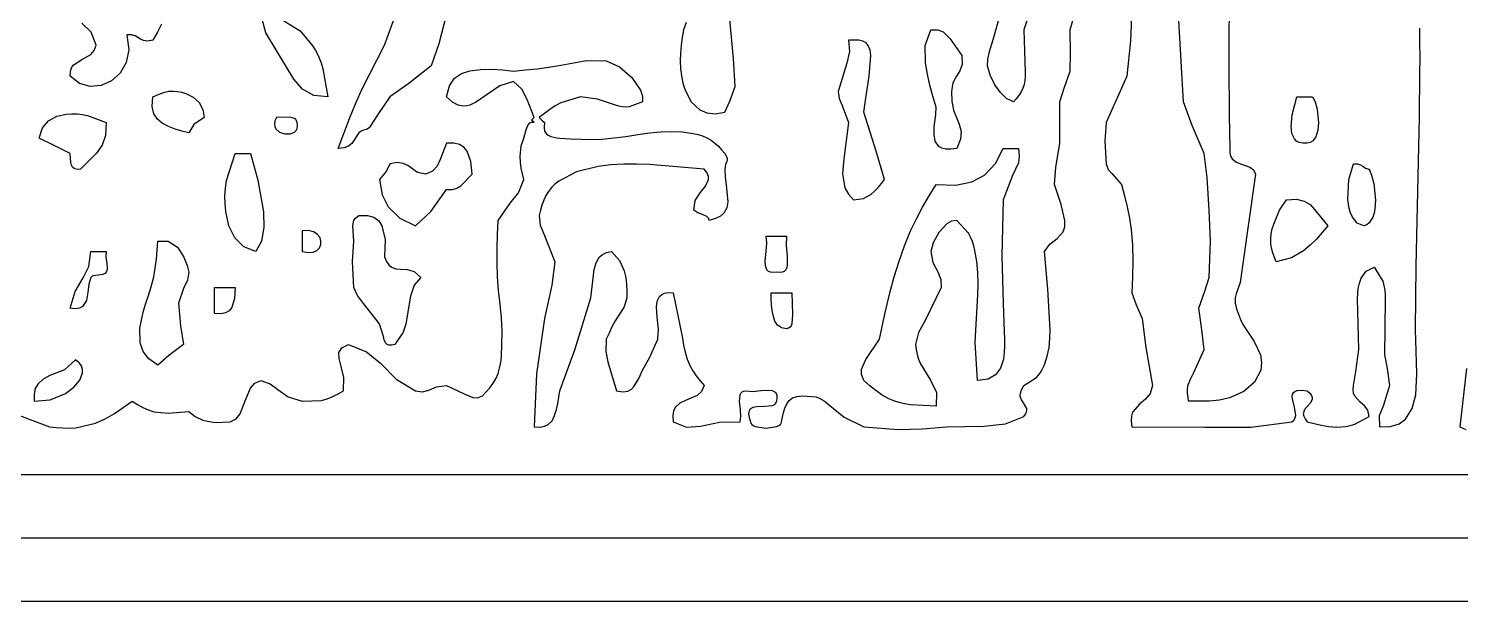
# Model space of a CAD drawing. Extents: x -1323 to 1705, y -706 to 926.
# Drawn here: x 418.83 to 463.99, y 18.67 to 36.72 of the extents above; entities that cross this region are included whole.
import ezdxf

# ---------------------------------------------------------------- set-up
doc = ezdxf.new("R2010")
doc.units = 0
doc.layers.add('CAMADA_1', color=7, linetype='CONTINUOUS')

msp = doc.modelspace()

# ---------------------------------------------------------------- linework, layer by layer
at = {"layer": 'CAMADA_1'}
for points in [[(375.5961, 70.6705), (505.5961, 70.6705), (505.5961, 18.6705), (375.5961, 18.6705), (375.5961, 70.6705)], [(503.5961, 20.6704), (503.5961, 68.6705), (377.596, 68.6705), (377.596, 20.6704), (503.5961, 20.6704)], [(501.5961, 22.6705), (501.5961, 66.6704), (379.596, 66.6704), (379.596, 22.6705), (501.5961, 22.6705)], [(426.6484, 36.0347), (426.3187, 36.5853), (426.1606, 37.1726), (426.852, 36.9839), (427.3943, 36.6461), (427.7989, 36.1707), (427.8976, 35.9998), (427.9829, 35.8215), (428.055, 35.6376), (428.1146, 35.4495), (428.2739, 34.5718), (427.8255, 34.6122), (427.476, 34.8133), (427.1964, 35.1271), (426.6484, 36.0347)], [(447.4561, 34.2463), (447.3554, 34.589), (447.2612, 34.9339), (447.1799, 35.2832), (447.1181, 35.6391), (447.1097, 36.1878), (447.2934, 36.6848), (447.5116, 36.6795), (447.678, 36.6224), (447.904, 36.4013), (448.2689, 35.872), (448.2764, 35.5914), (448.2067, 35.3879), (448.1008, 35.2208), (447.9854, 35.0143), (447.9439, 34.7341), (447.9568, 34.4377), (448.0076, 34.1513), (448.1867, 33.706), (448.2434, 33.4804), (448.2285, 33.2339), (448.1062, 32.9462), (447.9163, 32.921), (447.7617, 32.9251), (447.639, 32.9555), (447.5451, 33.0089), (447.43, 33.1712), (447.3902, 33.386), (447.3993, 33.627), (447.4517, 34.019), (447.4561, 34.2463)], [(444.6926, 33.759), (444.5479, 32.612), (444.4989, 32.1413), (444.5744, 31.7052), (444.6974, 31.5042), (444.855, 31.3206), (445.166, 31.3672), (445.395, 31.4957), (445.5171, 31.6013), (445.6278, 31.7181), (445.731, 31.8426), (445.8305, 31.9708), (445.5617, 32.8634), (445.1801, 34.0841), (445.2362, 34.5305), (445.3428, 35.2219), (445.4011, 35.8759), (445.3793, 36.0454), (445.3169, 36.1914), (445.2462, 36.269), (445.1478, 36.3264), (445.0177, 36.3598), (444.6926, 36.3598), (444.7247, 35.9953), (444.6374, 35.6352), (444.3673, 34.7341), (444.4006, 34.5194), (444.4887, 34.3019), (444.6926, 33.759)], [(422.7469, 34.5718), (422.8728, 34.6275), (422.9996, 34.6783), (423.1283, 34.7192), (423.26, 34.7451), (423.3941, 34.7523), (423.5293, 34.7416), (423.6633, 34.7148), (423.7935, 34.6737), (424.025, 34.556), (424.2101, 34.3888), (424.3317, 34.1759), (424.3727, 33.9214), (424.0465, 33.7012), (423.8849, 33.4336), (423.6657, 33.4881), (423.4506, 33.5511), (423.2438, 33.631), (423.0495, 33.7364), (422.8927, 33.864), (422.7816, 34.0375), (422.7289, 34.2692), (422.7469, 34.5718)], [(459.1603, 33.1086), (459.024, 33.1062), (458.9125, 33.1303), (458.8242, 33.1776), (458.7566, 33.2455), (458.6791, 33.418), (458.6548, 33.6324), (458.6915, 34.0068), (458.8354, 34.5718), (459.3231, 34.5718), (459.407, 34.4139), (459.4722, 34.1829), (459.5146, 33.7534), (459.494, 33.5159), (459.4326, 33.3134), (459.3845, 33.2326), (459.3235, 33.1695), (459.2492, 33.1272), (459.1603, 33.1086)], [(419.1706, 33.2712), (419.2723, 33.59), (419.4634, 33.8162), (419.7223, 33.9592), (420.0276, 34.0285), (420.1946, 34.0402), (420.3621, 34.0365), (420.5284, 34.0178), (420.6917, 33.9843), (421.2839, 33.759), (421.2628, 33.3553), (421.1481, 33.0449), (420.97, 32.7982), (420.471, 32.2957), (420.3921, 32.2845), (420.3276, 32.2879), (420.2761, 32.3041), (420.2198, 32.3494), (420.1843, 32.4154), (420.1641, 32.4968), (420.146, 32.7835), (419.6004, 33.0572), (419.1706, 33.2712)], [(427.2984, 33.759), (427.2843, 33.8125), (427.2577, 33.8537), (427.2204, 33.8839), (427.1474, 33.9126), (427.0587, 33.9253), (426.6484, 33.9214), (426.6005, 33.8148), (426.584, 33.7193), (426.5948, 33.6355), (426.6286, 33.5636), (426.7485, 33.4568), (426.9101, 33.402), (427.0795, 33.402), (427.2231, 33.4596), (427.2747, 33.5108), (427.3074, 33.5776), (427.3167, 33.6602), (427.2984, 33.759)], [(430.2246, 32.4584), (430.108, 32.2175), (429.8996, 31.9708), (429.9882, 31.487), (430.1759, 31.1027), (430.5437, 30.7422), (431.0374, 30.5078), (431.5189, 30.956), (432.0129, 31.6457), (432.1983, 31.6509), (432.3442, 31.6959), (432.4609, 31.7698), (432.8257, 32.1335), (432.7803, 32.5349), (432.6612, 32.8627), (432.5593, 32.9843), (432.4211, 33.0697), (432.241, 33.1131), (432.0129, 33.1086), (431.8122, 32.5939), (431.7144, 32.3882), (431.5728, 32.2265), (431.3624, 32.1335), (431.0953, 32.188), (430.9058, 32.3203), (430.789, 32.4083), (430.6503, 32.4744), (430.4691, 32.4981), (430.2246, 32.4584)], [(425.9984, 29.695), (425.6156, 29.8443), (425.3358, 30.1271), (425.1505, 30.5104), (425.0516, 30.9614), (425.0291, 31.2053), (425.0254, 31.4502), (425.0414, 31.694), (425.0781, 31.9346), (425.3478, 32.7835), (425.8356, 32.7835), (426.0673, 31.9444), (426.2399, 30.9457), (426.2518, 30.4483), (426.1791, 30.0187), (425.9984, 29.695)], [(445.1801, 25.6311), (445.1049, 25.8192), (445.1004, 25.9874), (445.2404, 26.2895), (445.6678, 26.9312), (445.8417, 27.7232), (445.9928, 28.3945), (446.1354, 28.8939), (446.2869, 29.3894), (446.456, 29.8771), (446.6517, 30.3531), (446.8328, 30.7257), (447.031, 31.0906), (447.2407, 31.4506), (447.4561, 31.808), (448.0832, 31.7879), (448.5857, 31.8923), (448.9796, 32.1053), (449.3261, 32.4743), (449.5695, 32.9462), (450.0568, 32.9462), (450.0739, 32.7117), (450.0526, 32.486), (449.8698, 32.0867), (449.5695, 31.3206), (449.5325, 29.5522), (449.5695, 28.0694), (449.6068, 27.1661), (449.6156, 26.948), (449.6181, 26.73), (449.6074, 26.5133), (449.5768, 26.2988), (449.4888, 26.0242), (449.3335, 25.8111), (449.0948, 25.6747), (448.7567, 25.6311), (448.69, 26.8437), (448.7707, 28.33), (448.7799, 28.6798), (448.772, 29.0295), (448.7412, 29.3785), (448.6817, 29.7264), (448.6463, 29.8719), (448.6019, 30.0142), (448.5457, 30.1504), (448.4747, 30.2776), (448.1062, 30.6702), (447.9465, 30.6502), (447.7973, 30.5714), (447.5427, 30.2965), (447.3666, 29.9647), (447.2934, 29.695), (447.3548, 29.3515), (447.5064, 29.052), (447.6053, 28.817), (447.6185, 28.5568), (447.1064, 27.52), (446.8992, 27.1449), (446.8056, 26.7688), (446.8323, 26.609), (446.8637, 26.4513), (446.9047, 26.2982), (446.96, 26.1517), (447.28, 25.6466), (447.4684, 25.2576), (447.4561, 24.8182), (446.6371, 24.864), (446.4628, 24.8933), (446.2908, 24.9337), (446.1231, 24.9866), (445.9621, 25.0538), (445.752, 25.1715), (445.5544, 25.312), (445.3652, 25.4677), (445.1801, 25.6311)], [(460.9487, 30.5078), (460.7378, 30.5925), (460.5876, 30.7768), (460.5285, 30.91), (460.4876, 31.0486), (460.4612, 31.191), (460.4452, 31.3356), (460.4731, 31.9684), (460.6233, 32.4584), (460.7476, 32.4613), (460.8376, 32.4298), (460.9103, 32.3812), (460.997, 32.3247), (461.111, 32.2957), (461.1941, 32.1036), (461.2619, 31.8263), (461.3109, 31.3113), (461.309, 31.175), (461.2976, 31.0393), (461.2731, 30.9061), (461.232, 30.7769), (461.1199, 30.5954), (461.0422, 30.5382), (460.9487, 30.5078)], [(459.8104, 30.5078), (459.6338, 30.2958), (459.4517, 30.0901), (459.2583, 29.8968), (459.0482, 29.7223), (458.6616, 29.5009), (458.1849, 29.3696), (458.128, 29.5114), (458.0767, 29.6539), (458.0365, 29.7977), (458.013, 29.9434), (458.0105, 30.0977), (458.0277, 30.2532), (458.0603, 30.4083), (458.1038, 30.5612), (458.2871, 30.9962), (458.5103, 31.3206), (458.8264, 31.341), (459.0669, 31.2855), (459.2505, 31.1732), (459.3955, 31.0226), (459.8104, 30.5078)], [(430.3873, 26.7688), (430.2846, 26.7466), (430.2052, 26.7455), (430.1455, 26.7633), (430.0851, 26.8208), (430.0486, 26.9088), (430.024, 27.0199), (429.8996, 27.419), (429.3913, 28.0585), (429.2023, 28.3115), (429.0868, 28.5568), (429.0476, 29.3783), (429.0868, 30.02), (429.0549, 30.5026), (429.093, 30.6801), (429.1526, 30.7588), (429.2495, 30.8329), (429.5165, 30.8358), (429.7223, 30.7776), (429.8742, 30.6652), (429.9787, 30.5056), (430.0736, 30.0721), (430.0623, 29.5323), (430.1232, 29.3803), (430.195, 29.274), (430.2762, 29.2051), (430.4126, 29.1532), (430.5623, 29.1383), (430.7745, 29.127), (430.9908, 29.064), (431.2002, 28.8823), (430.992, 28.6315), (430.8737, 28.2909), (430.7705, 27.673), (430.7291, 27.404), (430.6507, 27.1491), (430.3873, 26.7688)], [(427.4612, 29.695), (427.6507, 29.6662), (427.8031, 29.6798), (427.9192, 29.7278), (428.0073, 29.8126), (428.0516, 29.9187), (428.0533, 30.0342), (428.0133, 30.1477), (427.933, 30.2472), (427.8134, 30.321), (427.6558, 30.3576), (427.4612, 30.3451), (427.4612, 29.695)], [(422.9094, 26.1184), (422.6233, 26.3138), (422.442, 26.549), (422.3498, 26.8189), (422.3438, 27.2786), (422.4489, 27.7895), (422.5321, 28.0673), (422.6209, 28.3436), (422.706, 28.6204), (422.7782, 28.8999), (422.8294, 29.176), (422.8649, 29.4555), (422.8898, 29.7372), (422.9094, 30.02), (423.2346, 30.02), (423.5242, 29.8309), (423.7331, 29.5191), (423.8371, 29.2593), (423.8849, 29.0445), (423.8441, 28.7932), (423.7215, 28.5353), (423.5597, 28.0694), (423.6225, 27.3498), (423.7222, 26.7688), (423.2547, 26.417), (422.9094, 26.1184)], [(442.4166, 29.0445), (442.3124, 29.0318), (442.2301, 29.0409), (442.1673, 29.0696), (442.1218, 29.1156), (442.0749, 29.2407), (442.066, 29.4038), (442.0917, 29.6999), (442.1139, 29.9634), (442.0916, 30.1824), (442.7417, 30.1824), (442.7227, 29.8942), (442.7574, 29.5525), (442.7632, 29.2761), (442.7457, 29.1876), (442.7115, 29.1156), (442.666, 29.0696), (442.6031, 29.0409), (442.5208, 29.0318), (442.4166, 29.0445)], [(420.146, 27.9067), (420.297, 28.4383), (420.5539, 28.8643), (420.7285, 29.2263), (420.7963, 29.695), (421.2839, 29.695), (421.269, 29.521), (421.2988, 29.3229), (421.3118, 29.1555), (421.3035, 29.097), (421.2839, 29.0445), (421.2575, 29.0138), (421.2185, 28.9909), (421.1699, 28.9743), (421.0344, 28.9511), (420.8702, 28.9256), (420.8378, 28.9146), (420.8127, 28.9004), (420.7963, 28.8823), (420.7326, 28.6652), (420.7043, 28.4032), (420.6552, 28.1508), (420.5294, 27.9628), (420.4343, 27.9142), (420.3081, 27.8939), (420.146, 27.9067)], [(424.6978, 27.7439), (424.6978, 28.5568), (425.3478, 28.5568), (425.3246, 28.2145), (425.2402, 27.9331), (425.1603, 27.8301), (425.0472, 27.7604), (424.8949, 27.7296), (424.6978, 27.7439)], [(442.7417, 27.2566), (442.5752, 27.2933), (442.4554, 27.3767), (442.3741, 27.4985), (442.323, 27.6505), (442.2874, 27.8335), (442.2676, 28.0191), (442.2583, 28.2063), (442.2543, 28.3945), (442.9044, 28.3945), (442.923, 27.7254), (442.9069, 27.4165), (442.8834, 27.3587), (442.8491, 27.3117), (442.8023, 27.2772), (442.7417, 27.2566)], [(419.0082, 24.9806), (419.5147, 25.0217), (419.9957, 25.2239), (420.2595, 25.4182), (420.4482, 25.639), (420.5363, 25.8684), (420.5346, 25.9807), (420.4983, 26.0885), (420.4239, 26.1893), (420.3085, 26.2811), (419.9671, 25.9721), (419.5053, 25.7838), (419.2908, 25.6733), (419.12, 25.5189), (419.0426, 25.3796), (419.0029, 25.2025), (419.0082, 24.9806)]]:
    msp.add_lwpolyline(points, close=True, dxfattribs=at)
for points in [[(432.0129, 37.1726), (431.775, 36.237), (431.5251, 35.5469), (430.8232, 34.9928), (430.2246, 34.5718), (429.8464, 34.0127), (429.5745, 33.5963), (429.4882, 33.5417), (429.3921, 33.5174), (429.3174, 33.4906), (429.2495, 33.4336), (429.0272, 33.099), (428.9237, 33.0204), (428.784, 32.966), (428.599, 32.9462), (428.7723, 33.4169), (428.9503, 33.8854), (429.138, 34.3495), (429.34, 34.807), (430.0623, 36.1974), (430.7494, 38.1036)], [(450.7326, 38.213), (450.2195, 36.6848), (450.2671, 35.3397), (450.2623, 35.2104), (450.2512, 35.0825), (450.2295, 34.9581), (450.1928, 34.8395), (450.1363, 34.7244), (450.0643, 34.6157), (449.982, 34.5113), (449.8946, 34.4091), (449.6811, 34.5146), (449.4829, 34.7043), (449.3119, 34.9471), (449.1606, 35.2581), (449.0817, 35.5469), (449.0863, 35.7514), (449.1397, 36.0046), (449.2859, 36.4828), (449.5695, 37.4975)], [(418.5438, 24.5323), (419.4957, 24.1678), (419.7021, 24.1491), (419.9084, 24.1353), (420.1143, 24.1313), (420.3197, 24.1419), (420.939, 24.2885), (421.2454, 24.4264), (421.5372, 24.5944), (421.8193, 24.7825), (422.0966, 24.9806), (422.264, 24.8786), (422.4337, 24.7837), (422.6079, 24.7031), (422.7889, 24.6438), (423.2383, 24.5994), (423.8849, 24.6555), (424.0812, 24.4943), (424.3256, 24.3811), (424.7109, 24.3112), (425.1855, 24.3305), (425.3775, 24.4229), (425.5079, 24.5769), (425.6673, 24.9864), (425.8294, 25.3931), (425.9635, 25.5436), (426.1606, 25.6311), (426.4487, 25.5237), (426.6921, 25.349), (427.0185, 25.1171), (427.4612, 24.9806), (428.072, 25.0046), (428.2501, 25.0553), (428.4233, 25.1271), (428.5933, 25.2129), (428.7617, 25.3056), (428.7751, 25.7263), (428.6771, 26.1094), (428.6237, 26.3238), (428.6219, 26.5088), (428.7095, 26.659), (428.9241, 26.7688), (429.4896, 26.5379), (429.9267, 26.1777), (430.4304, 25.6772), (431.0374, 25.3056), (431.2611, 25.2774), (431.4519, 25.3291), (431.6988, 25.4291), (432.0129, 25.4684), (432.5661, 25.2071), (432.8416, 25.0913), (432.9903, 25.0889), (433.1508, 25.1433), (433.2678, 25.2724), (433.3797, 25.4043), (433.4815, 25.5418), (433.5681, 25.6875), (433.6384, 25.85), (433.6901, 26.0214), (433.7268, 26.1984), (433.7518, 26.3779), (433.7735, 27.1807), (433.7443, 27.6108), (433.7017, 28.0408), (433.6573, 28.471), (433.6229, 28.9016), (433.607, 29.3431), (433.6081, 29.7852), (433.6205, 30.2276), (433.6385, 30.6702), (434.0174, 31.2212), (434.2809, 31.5493), (434.4514, 31.9708), (434.4084, 32.1492), (434.3707, 32.3282), (434.3438, 32.508), (434.3329, 32.6893), (434.3709, 33.0252), (434.4514, 33.2712), (434.5193, 33.4954), (434.5627, 33.6285), (434.598, 33.699), (434.6421, 33.75), (434.67, 33.7664), (434.7013, 33.7742), (434.7367, 33.7721), (434.7763, 33.759), (434.695, 33.84), (434.7763, 33.9214), (434.5567, 34.4885), (434.3848, 34.8172), (434.1263, 35.0592), (433.6921, 34.9157), (433.2997, 34.6484), (432.9273, 34.3905), (432.8381, 34.3454), (432.7454, 34.3086), (432.65, 34.2839), (432.5528, 34.2748), (432.3801, 34.3039), (432.2008, 34.3989), (432.0129, 34.5718), (432.1094, 34.9208), (432.269, 35.1607), (432.4842, 35.3108), (432.7474, 35.3902), (433.0884, 35.4335), (433.4326, 35.4385), (433.7789, 35.418), (434.1263, 35.3847), (434.5001, 35.4173), (434.8733, 35.4554), (435.2452, 35.5044), (435.6151, 35.5698), (436.4238, 35.7194), (437.052, 35.7096), (437.4651, 35.5115), (437.8606, 35.1784), (438.1364, 34.7859), (438.1975, 34.5909), (438.1902, 34.4091), (437.7753, 34.2537), (437.6672, 34.249), (437.5576, 34.2593), (437.448, 34.2812), (437.3396, 34.3111), (436.7787, 34.4968), (436.2393, 34.5718), (435.6182, 34.3814), (435.4388, 34.2865), (435.2676, 34.1744), (435.1019, 34.0507), (434.939, 33.9214), (435.0201, 33.84), (435.1014, 33.759), (435.0891, 33.6065), (435.1093, 33.4942), (435.156, 33.4151), (435.2237, 33.3622), (435.3085, 33.323), (435.399, 33.2979), (435.4931, 33.2822), (435.5892, 33.2712), (435.9247, 33.2509), (436.2598, 33.2358), (436.5942, 33.2309), (436.9275, 33.2414), (437.3007, 33.275), (437.6731, 33.3247), (438.0458, 33.3803), (438.4198, 33.4319), (438.7641, 33.4671), (439.1093, 33.4825), (439.4541, 33.4696), (439.7974, 33.4202), (439.9459, 33.3849), (440.091, 33.339), (440.2296, 33.2802), (440.359, 33.2064), (440.4778, 33.1159), (440.5874, 33.0123), (440.6907, 32.9001), (440.791, 32.7835), (440.8431, 32.693), (440.8676, 32.6251), (440.8707, 32.5726), (440.859, 32.5287), (440.8165, 32.4376), (440.791, 32.2957), (440.8037, 32.0381), (440.8325, 31.7965), (440.8848, 31.2637), (440.8533, 31.0688), (440.7593, 30.9036), (440.652, 30.8108), (440.5021, 30.7328), (440.3032, 30.6702), (440.2756, 30.744), (440.2278, 30.7977), (440.0929, 30.866), (439.9414, 30.9177), (439.8159, 30.9951), (439.8595, 31.2997), (440.01, 31.5422), (440.1784, 31.7532), (440.2757, 31.9635), (440.2728, 32.0647), (440.2305, 32.1746), (440.141, 32.2957), (438.413, 32.4347), (438.0079, 32.4482), (437.6027, 32.447), (437.1986, 32.4256), (436.7968, 32.3787), (436.1117, 32.2112), (435.552, 31.9154), (435.4346, 31.8179), (435.3269, 31.7097), (435.2314, 31.5918), (435.1504, 31.4648), (435.0794, 31.3155), (435.024, 31.1588), (434.9789, 30.9971), (434.939, 30.8329), (434.9694, 30.5282), (435.0996, 30.2041), (435.4265, 29.3696), (435.3389, 28.6362), (435.1014, 27.5817), (434.8562, 25.8391), (434.7763, 24.1678), (434.9616, 24.163), (435.1092, 24.1891), (435.2238, 24.2423), (435.3453, 24.3644), (435.4204, 24.5257), (435.4789, 24.7167), (435.5234, 24.9111), (435.5586, 25.1078), (435.5892, 25.3056), (436.0761, 26.6253), (436.5647, 28.2318), (436.6718, 29.128), (436.731, 29.3411), (436.8317, 29.5174), (436.929, 29.6065), (437.0553, 29.6674), (437.2148, 29.695), (437.4659, 29.418), (437.6186, 29.0899), (437.6668, 28.8803), (437.6917, 28.6665), (437.701, 28.4498), (437.7026, 28.2318), (437.6171, 27.9554), (437.4455, 27.6884), (437.332, 27.5071), (437.2314, 27.319), (437.1396, 27.1262), (437.052, 26.9312), (437.0415, 26.5485), (437.1047, 26.2183), (437.3775, 25.3056), (437.5756, 25.2706), (437.7293, 25.2901), (437.8469, 25.3537), (437.937, 25.4502), (438.0804, 25.6931), (438.1902, 25.956), (438.4202, 26.3418), (438.6777, 26.9312), (438.6956, 27.2523), (438.6553, 27.6306), (438.6374, 27.9545), (438.662, 28.1329), (438.7317, 28.2751), (438.8006, 28.3374), (438.8938, 28.3798), (439.0145, 28.3997), (439.1654, 28.3945), (439.4523, 26.9647), (439.4932, 26.742), (439.5402, 26.5216), (439.6011, 26.3074), (439.6836, 26.1034), (439.7781, 25.935), (439.8897, 25.7749), (440.0125, 25.6203), (440.141, 25.4684), (440.0602, 25.2849), (439.9188, 25.1621), (439.5521, 25.0005), (439.3755, 24.9128), (439.2359, 24.7883), (439.1755, 24.6725), (439.1496, 24.5224), (439.1654, 24.3305), (439.5811, 24.1643), (440.0214, 24.1892), (440.6232, 24.3162), (441.2787, 24.3305), (441.2984, 24.4986), (441.2832, 24.7015), (441.2575, 24.9663), (441.2778, 25.1849), (441.3011, 25.2326), (441.3352, 25.2696), (441.3815, 25.2944), (441.4414, 25.3056), (441.669, 25.2894), (441.9378, 25.3143), (442.1642, 25.3263), (442.2851, 25.3106), (442.3763, 25.2654), (442.4125, 25.2202), (442.4327, 25.1591), (442.4347, 25.0799), (442.4166, 24.9806), (442.3999, 24.9286), (442.3716, 24.8883), (442.3332, 24.8581), (442.2862, 24.8367), (442.0407, 24.8079), (441.8044, 24.8027), (441.6753, 24.7783), (441.5823, 24.7177), (441.5591, 24.68), (441.5451, 24.6329), (441.5417, 24.5755), (441.5581, 24.4676), (441.6038, 24.3305), (441.6107, 24.2835), (441.6392, 24.243), (441.6863, 24.2086), (441.7488, 24.1804), (442.0916, 24.1305), (442.4343, 24.1804), (442.4969, 24.2086), (442.544, 24.243), (442.5725, 24.2835), (442.5793, 24.3305), (442.6067, 24.4776), (442.6399, 24.6223), (442.6847, 24.7619), (442.747, 24.894), (442.8233, 25.0007), (442.9251, 25.0818), (443.0585, 25.1312), (443.2295, 25.1433), (443.6691, 25.1182), (443.7721, 25.0777), (443.8703, 25.0222), (443.9644, 24.9561), (444.0549, 24.8839), (444.557, 24.4731), (445.1801, 24.1678), (446.2723, 24.0903), (446.6494, 24.0921), (447.0266, 24.109), (447.4039, 24.1359), (447.7812, 24.1678), (448.9571, 24.1906), (449.6404, 24.2702), (450.2195, 24.4928), (450.272, 24.5701), (450.3029, 24.6378), (450.3153, 24.6977), (450.3124, 24.751), (450.2099, 24.9319), (450.148, 25.0251), (450.1122, 25.1371), (450.1153, 25.2285), (450.1487, 25.3376), (450.2195, 25.4684), (450.6211, 25.7262), (450.6997, 25.8142), (450.7676, 25.9125), (450.8257, 26.0183), (450.8753, 26.1288), (450.9632, 26.3965), (451.0173, 26.6717), (451.0449, 26.9515), (451.0533, 27.2328), (450.9769, 28.5113), (450.8697, 29.695), (451.041, 29.9302), (451.2742, 30.1035), (451.4678, 30.3162), (451.518, 30.4692), (451.5201, 30.6702), (451.4044, 31.1728), (451.1951, 31.808), (451.2342, 32.3451), (451.3574, 33.1086), (451.3558, 33.7088), (451.3574, 34.4091), (451.493, 34.8489), (451.6825, 35.3847), (451.6906, 35.9485), (451.6825, 36.6848), (452.0226, 37.8546)], [(453.6334, 37.3353), (453.5854, 36.3319), (453.4707, 35.2219), (453.1774, 34.5581), (452.8207, 33.759), (452.7751, 33.176), (452.8207, 32.4584), (452.8877, 32.2819), (452.9969, 32.1516), (453.308, 31.808), (453.3965, 31.4554), (453.4796, 31.1021), (453.5515, 30.7476), (453.607, 30.3913), (453.6503, 29.8962), (453.6622, 29.3976), (453.653, 28.8966), (453.6334, 28.3945), (453.7626, 28.0203), (453.9585, 27.5817), (454.0706, 26.6733), (454.2836, 25.4684), (454.2107, 25.2161), (454.0595, 25.0422), (453.8781, 24.8985), (453.6544, 24.6345), (453.6169, 24.5094), (453.6079, 24.3558), (453.6334, 24.1678), (455.9331, 24.1568), (457.3834, 24.163), (458.6727, 24.3305), (458.7423, 24.3838), (458.7836, 24.4495), (458.8015, 24.5249), (458.7641, 24.7868), (458.6946, 25.0504), (458.6874, 25.1274), (458.6965, 25.195), (458.7269, 25.2506), (458.7752, 25.2878), (458.8472, 25.3122), (458.9783, 25.3222), (459.1603, 25.3056), (459.2433, 25.2282), (459.2949, 25.1593), (459.3197, 25.0975), (459.3219, 25.0416), (459.2664, 24.9298), (459.1677, 24.8251), (459.0752, 24.7122), (459.0383, 24.5757), (459.0525, 24.5035), (459.0917, 24.4222), (459.1603, 24.3305), (459.3854, 24.2726), (459.6115, 24.2213), (459.8395, 24.1832), (460.0704, 24.1649), (460.2214, 24.1667), (460.3718, 24.181), (460.5195, 24.2092), (460.6624, 24.2527), (461.111, 24.4928), (461.0712, 24.6968), (460.9667, 24.8363), (460.8338, 24.9472), (460.6595, 25.1387), (460.6261, 25.2273), (460.6126, 25.3356), (460.6233, 25.4684), (460.6897, 25.9173), (460.786, 26.6061), (460.7475, 28.2006), (460.7553, 28.3683), (460.7725, 28.5346), (460.8058, 28.6973), (460.8617, 28.8544), (461.0207, 29.078), (461.2737, 29.2072), (461.5418, 28.7616), (461.5827, 28.6207), (461.6067, 28.4738), (461.6188, 28.3232), (461.6243, 28.1712), (461.5988, 26.4439), (461.6879, 26.0044), (461.7615, 25.4684), (461.5644, 24.8506), (461.4324, 24.5153), (461.4361, 24.1678), (461.7833, 24.1764), (462.0573, 24.2613), (462.2662, 24.4132), (462.4757, 24.7462), (462.585, 25.1776), (462.6229, 25.8441), (462.5981, 26.5548), (462.5743, 27.2372), (462.5948, 29.235), (462.6774, 33.0017), (462.6877, 33.4681), (462.6976, 33.9346), (462.7065, 34.4011), (462.7137, 34.8675), (462.7186, 35.334), (462.7204, 35.8004), (462.7186, 36.2667), (462.7124, 36.733)], [(456.7013, 37.1603), (456.692, 36.6334), (456.6875, 36.1066), (456.687, 35.5798), (456.6899, 35.053), (456.6956, 34.5263), (456.7032, 33.9996), (456.7122, 33.4729), (456.7219, 32.9462), (456.7172, 32.8059), (456.7436, 32.6969), (456.7958, 32.6135), (456.9108, 32.5253), (457.0533, 32.4646), (457.3484, 32.3533), (457.4642, 32.2662), (457.5348, 32.1335), (457.279, 30.3565), (457.047, 28.7196), (456.9246, 28.3665), (456.8858, 28.2328), (456.8846, 28.0694), (456.9353, 27.8947), (456.9903, 27.7223), (457.0536, 27.5545), (457.1294, 27.3937), (457.4893, 26.8557), (457.693, 26.4394), (457.7145, 26.2017), (457.6975, 25.956), (457.5037, 25.5751), (457.1605, 25.2826), (456.7065, 25.0812), (456.3952, 25.012), (456.0753, 24.9806), (455.7498, 24.9743), (455.4215, 24.9806), (455.4012, 25.1039), (455.3865, 25.2261), (455.3832, 25.3461), (455.3969, 25.4629), (455.4761, 25.6759), (455.5885, 25.8826), (455.9092, 26.6061), (455.8255, 27.3154), (455.7464, 27.9067), (455.9276, 28.4416), (456.0719, 28.8823), (456.1092, 30.0278), (456.0719, 30.9951), (456.0091, 32.0283), (455.9092, 32.7835), (455.528, 33.672), (455.2591, 34.4091), (455.1158, 36.9784)], [(423.0207, 36.8637), (422.9027, 36.6048), (422.7469, 36.3598), (422.5806, 36.3301), (422.4577, 36.3437), (422.3627, 36.3852), (422.2805, 36.4394), (422.1912, 36.4933), (422.0816, 36.5268), (421.9341, 36.5225), (421.9942, 36.0568), (421.9132, 35.6518), (421.7209, 35.3207), (421.4477, 35.0762), (421.1234, 34.9311), (420.7784, 34.8984), (420.4425, 34.991), (420.146, 35.2219), (420.1501, 35.3669), (420.1842, 35.4817), (420.2427, 35.5721), (420.5103, 35.7516), (420.7988, 35.9101), (420.9043, 36.0284), (420.9588, 36.1974), (420.9588, 36.1974), (420.8013, 36.6089), (420.5139, 36.8905)], [(439.5774, 36.9091), (439.4905, 36.6848), (439.4514, 36.4399), (439.4173, 36.1945), (439.3934, 35.9484), (439.3845, 35.7012), (439.394, 35.4666), (439.4229, 35.2331), (439.4725, 35.0034), (439.5442, 34.78), (439.7339, 34.4178), (440.0022, 34.1611), (440.2268, 34.0634), (440.4893, 34.0347), (440.791, 34.0841), (440.9448, 34.4298), (441.116, 34.8969), (441.116, 34.8969), (441.0705, 35.7829), (440.9538, 37.0102)], [(464.1812, 26.0052), (463.9769, 24.1678), (464.1603, 24.0829)]]:
    msp.add_lwpolyline(points, dxfattribs=at)

doc.saveas('drawing.dxf')
